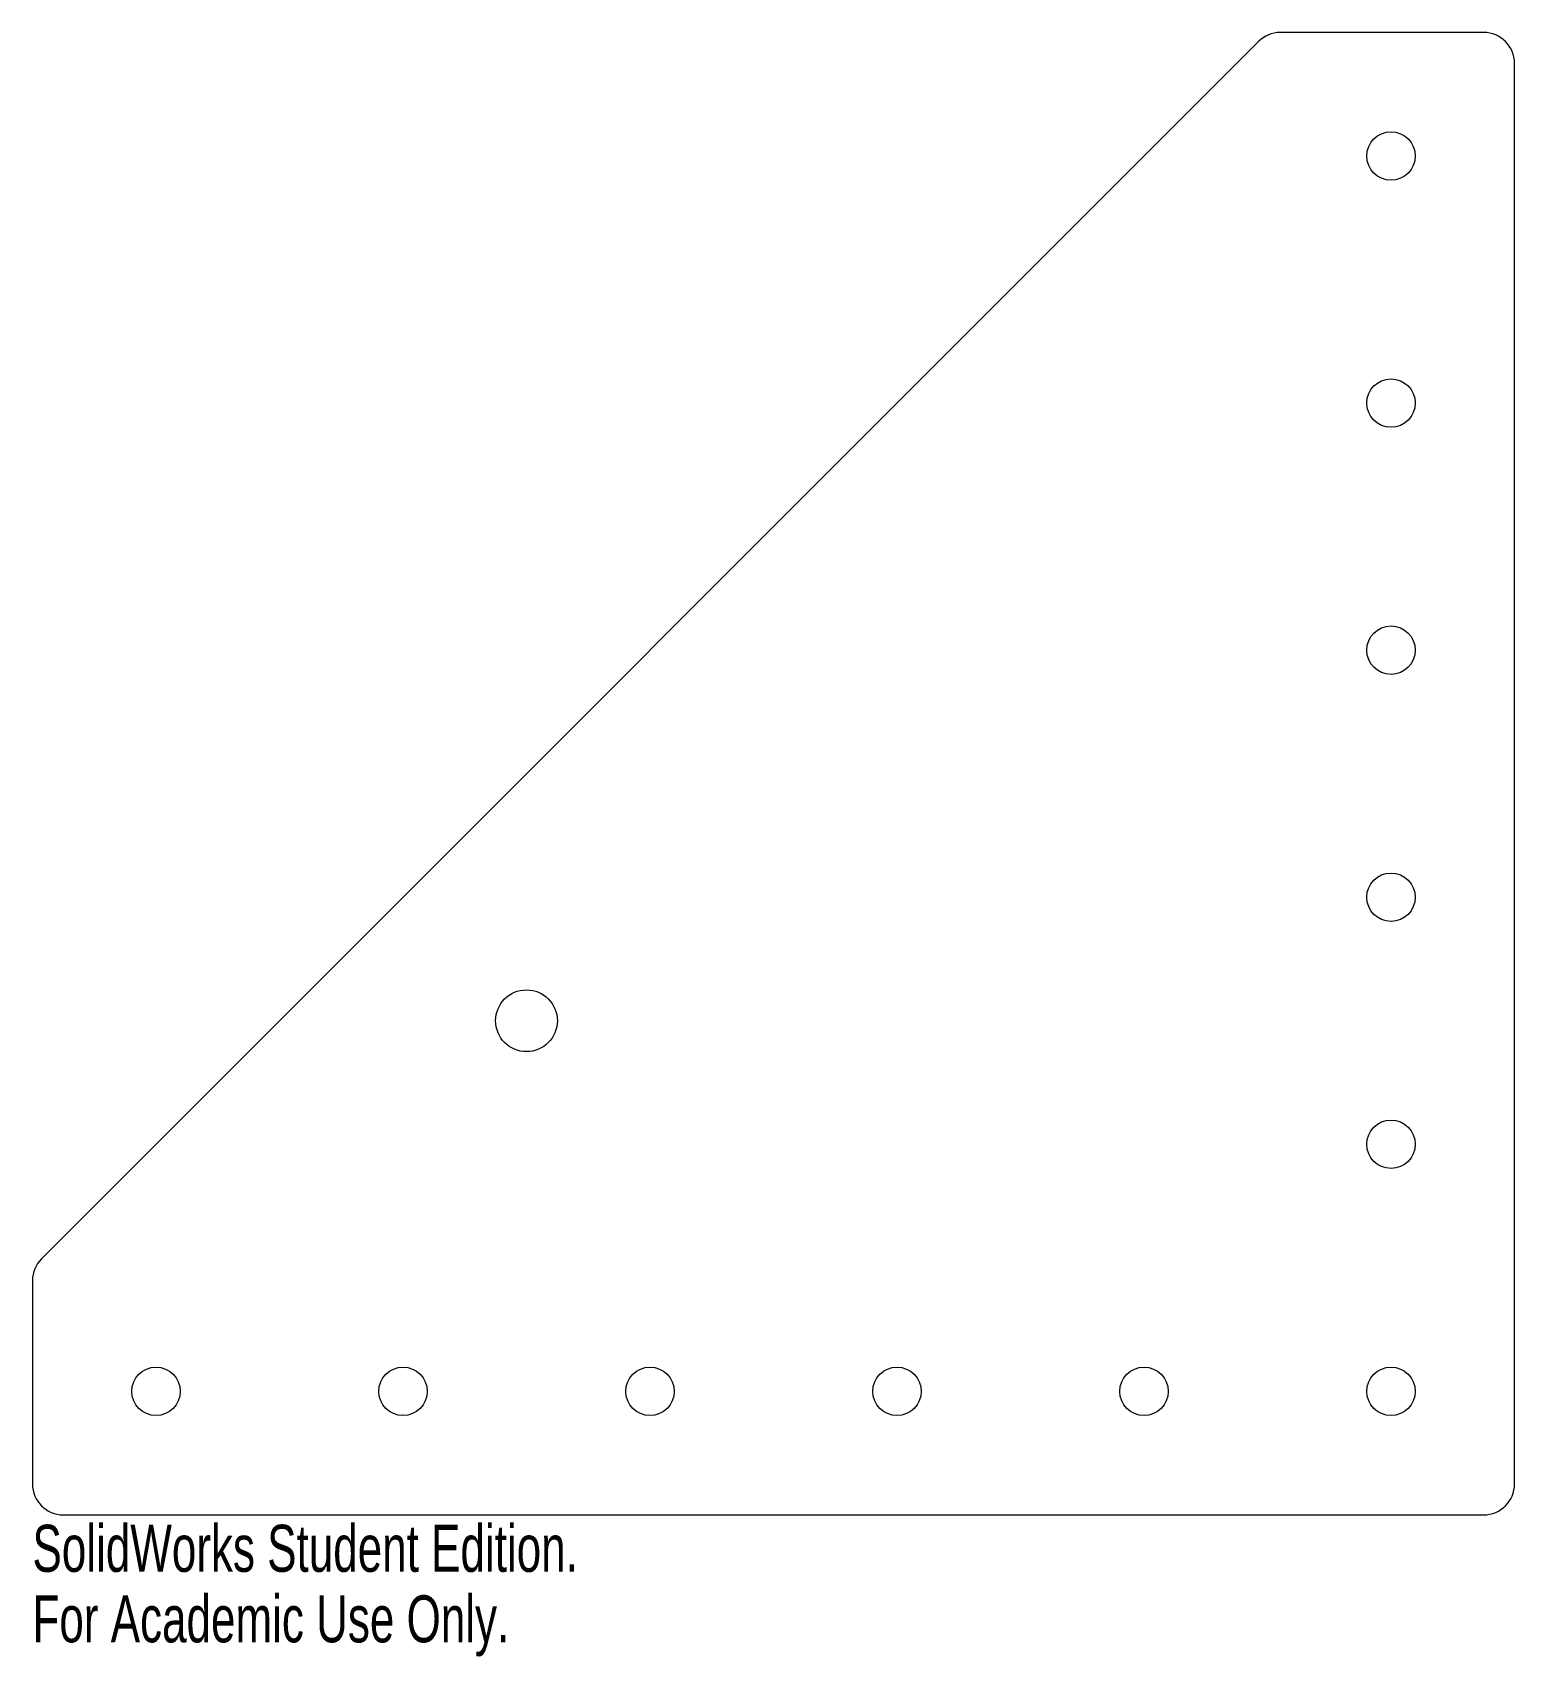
# Model space of a CAD drawing. Header units: inches. Extents: x -6 to 0, y -0.57 to 6.
import ezdxf

# ---------------------------------------------------------------- set-up
doc = ezdxf.new("R2010")
doc.units = ezdxf.units.IN
doc.header["$MEASUREMENT"] = 0
doc.styles.add('SLDTEXTSTYLE0', font='TXT', dxfattribs={"width": 0.7})

msp = doc.modelspace()

# ---------------------------------------------------------------- linework, layer by layer
at = {"color": 7, "linetype": 'Continuous', "lineweight": 15}
for p, q in [((-0.125, 6), (-0.9482, 6)), ((-1.0366, 5.9634), (-5.9634, 1.0366)), ((0, 0.125), (0, 5.875)), ((-6, 0.9482), (-6, 0.125)), ((-5.875, 0), (-0.125, 0))]:
    msp.add_line(p, q, dxfattribs=at)
for centre, radius in [((-0.5, 5.5), 0.098), ((-0.5, 4.5), 0.098), ((-0.5, 3.5), 0.098), ((-0.5, 2.5), 0.098), ((-4, 2), 0.125), ((-0.5, 1.5), 0.098), ((-5.5, 0.5), 0.098), ((-4.5, 0.5), 0.098), ((-3.5, 0.5), 0.098), ((-2.5, 0.5), 0.098), ((-1.5, 0.5), 0.098), ((-0.5, 0.5), 0.098)]:
    msp.add_circle(centre, radius, dxfattribs=at)
for centre, start, end in [((-0.9482, 5.875), 90, 135), ((-0.125, 5.875), 0, 90), ((-5.875, 0.9482), 135, 180), ((-5.875, 0.125), 180, 270), ((-0.125, 0.125), 270, 0)]:
    msp.add_arc(centre, 0.125, start, end, dxfattribs=at)

# ---------------------------------------------------------------- texts
at = {"color": 7, "linetype": 'Continuous', "char_height": 0.1903, "attachment_point": 1, "style": 'SLDTEXTSTYLE0'}
for s, insert in [('SolidWorks Student Edition.', (-6, -0.0401)), ('For Academic Use Only.', (-6, -0.3256))]:
    msp.add_mtext(s, dxfattribs=dict(at, insert=insert))

doc.saveas('drawing.dxf')
